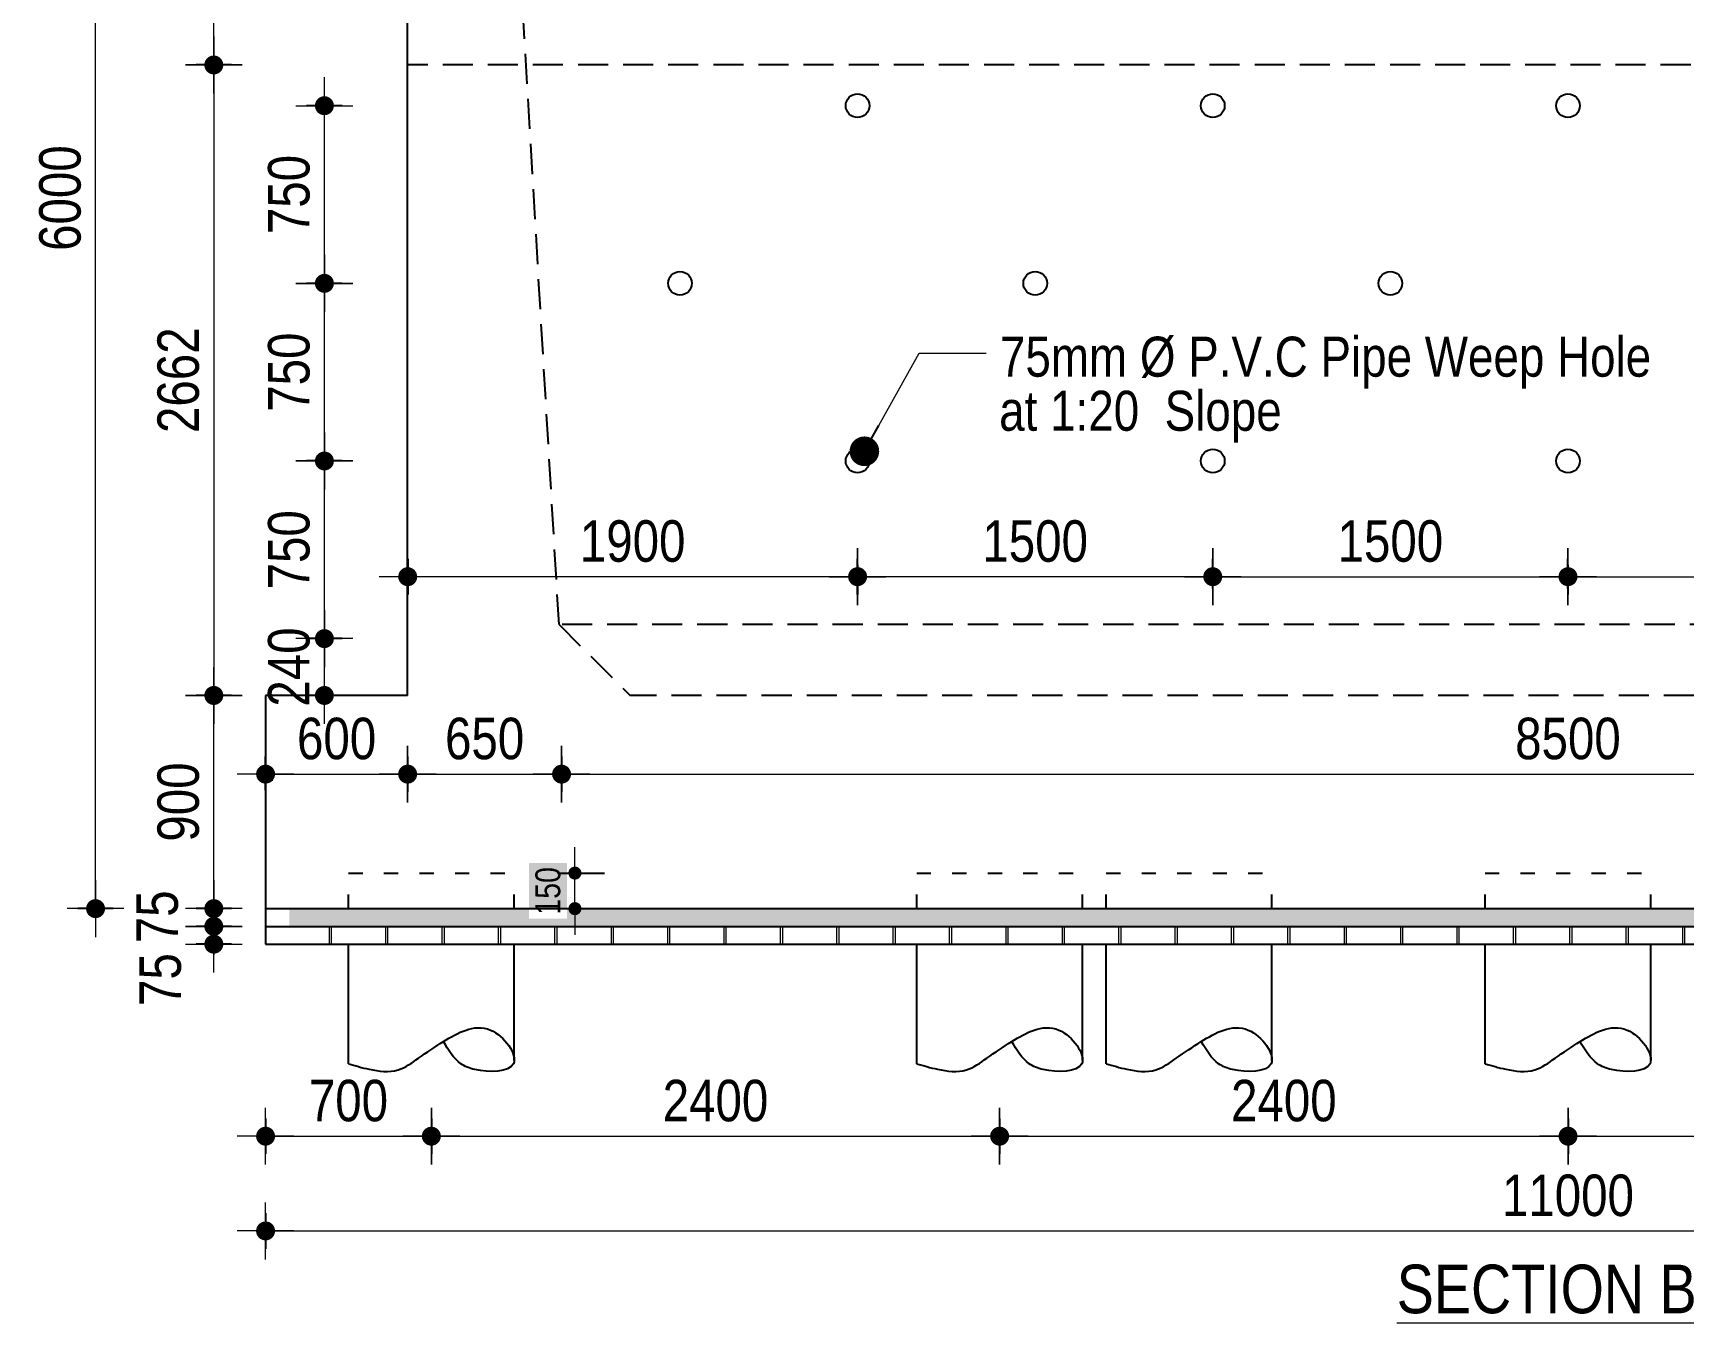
# Model space of a CAD drawing. Header units: millimetres. Extents: x -44822 to 222670, y -173707 to 25116.
# Drawn here: x -14110 to -7142, y -6919 to -1473 of the extents above; entities that cross this region are included whole.
import ezdxf

# ---------------------------------------------------------------- set-up
doc = ezdxf.new("R2010")
doc.units = ezdxf.units.MM
doc.header["$LTSCALE"] = 5
doc.header["$PDMODE"] = 2
doc.linetypes.add('ACAD_ISO03W100', pattern=[30, 12, -18])
doc.linetypes.add('DASHEDX2', pattern=[38.1, 25.4, -12.7])
for name, color, linetype in [('Abutment W Line', 200, 'Continuous'), ('Extra Line', 70, 'Continuous'), ('Pile', 11, 'Continuous')]:
    doc.layers.add(name, color=color, linetype=linetype)
for name, color, linetype, lineweight in [('Dimision', 4, 'Continuous', 13), ('hatch', 7, 'Continuous', 0), ('Text', 7, 'Continuous', 0)]:
    doc.layers.add(name, color=color, linetype=linetype, lineweight=lineweight)
doc.styles.get("Standard").update_dxf_attribs({"font": 'ARIALN.TTF'})
doc.dimstyles.new('ISO-125', dxfattribs={"dimtxt": 125, "dimasz": 1.2, "dimexe": 75, "dimexo": 75, "dimgap": 60, "dimtad": 1, "dimdec": 0, "dimtxsty": 'Standard', "dimblk": 'D_TIC', "dimcen": 52.5, "dimclrd": 256, "dimclre": 256, "dimclrt": 256, "dimadec": 0, "dimazin": 0, "dimtfac": 1, "dimtdec": 0, "dimtix": 1, "dimtmove": 0, "dimatfit": 3, "dimldrblk": 'DOT', "dimfxl": 75, "dimfxlon": 1, "dimlwd": -1, "dimarcsym": 0})
doc.dimstyles.new('ISO-25', dxfattribs={"dimtxt": 75, "dimasz": 45, "dimexe": 125, "dimexo": 75.625, "dimgap": 60, "dimtad": 1, "dimdec": 0, "dimtxsty": 'Standard', "dimblk": 'DOT', "dimcen": 52.5, "dimclrd": 256, "dimclre": 256, "dimclrt": 256, "dimadec": 0, "dimazin": 0, "dimtfac": 1, "dimtdec": 0, "dimtix": 1, "dimtmove": 0, "dimatfit": 3, "dimldrblk": 'DOT', "dimfxl": 1, "dimlwd": -1, "dimarcsym": 0})

# ---------------------------------------------------------------- blocks, each defined once
blk = doc.blocks.new('D_TIC')
at = {"layer": 'Dimision', "ltscale": 5}
for p, q in [((0, 60), (0, -60)), ((-60, 0), (60, 0))]:
    blk.add_line(p, q, dxfattribs=at)
at = {"layer": 'Dimision', "ltscale": 5, "const_width": 20}
blk.add_lwpolyline([(-10, 0, 1), (10, 0, 1)], format="xyb", close=True, dxfattribs=at)
blk = doc.blocks.new('*D83')
at = {"layer": 'Defpoints', "color": 0, "lineweight": 50, "ltscale": 5, "transparency": 16777216}
for p in [(-11878.1, -4372.9), (-3378.1, -4372.9), (-3378.1, -4601.7)]:
    blk.add_point(p, dxfattribs=at)
at = {"layer": 'Dimision', "lineweight": -2, "ltscale": 5, "transparency": 16777216}
for p, q in [((-11878.1, -4526.7), (-11878.1, -4676.7)), ((-3378.1, -4526.7), (-3378.1, -4676.7))]:
    blk.add_line(p, q, dxfattribs=at)
at = {"layer": 'Dimision', "ltscale": 5, "transparency": 16777216}
blk.add_line((-11876.1, -4601.7), (-3380.1, -4601.7), dxfattribs=at)
at = {"layer": 'Dimision', "ltscale": 5, "transparency": 16777216, "xscale": 2, "yscale": 2, "zscale": 2, "rotation": 180}
blk.add_blockref('D_TIC', (-11878.1, -4601.7), dxfattribs=at)
at = {"layer": 'Dimision', "ltscale": 5, "transparency": 16777216, "xscale": 2, "yscale": 2, "zscale": 2}
blk.add_blockref('D_TIC', (-3378.1, -4601.7), dxfattribs=at)
at = {"layer": 'Dimision', "ltscale": 5, "transparency": 16777216, "insert": (-7628.1, -4452.3), "char_height": 175, "attachment_point": 5}
blk.add_mtext('8500', dxfattribs=at)
blk = doc.blocks.new('_Dot')
at = {"color": 0, "linetype": 'ByBlock', "lineweight": -2}
blk.add_line((-0.5, 0), (-1, 0), dxfattribs=at)
at = {"color": 0, "linetype": 'ByBlock', "const_width": 0.5}
blk.add_lwpolyline([(-0.25, 0, 1), (0.25, 0, 1)], format="xyb", close=True, dxfattribs=at)
blk = doc.blocks.new('*D84')
at = {"layer": 'Defpoints', "color": 0, "lineweight": 50, "ltscale": 5, "transparency": 16777216}
for p in [(-12528.1, -4372.9), (-11878.1, -4372.9), (-11878.1, -4601.7)]:
    blk.add_point(p, dxfattribs=at)
at = {"layer": 'Dimision', "lineweight": -2, "ltscale": 5, "transparency": 16777216}
for p, q in [((-12528.1, -4526.7), (-12528.1, -4676.7)), ((-11878.1, -4526.7), (-11878.1, -4676.7))]:
    blk.add_line(p, q, dxfattribs=at)
at = {"layer": 'Dimision', "ltscale": 5, "transparency": 16777216}
blk.add_line((-12526.1, -4601.7), (-11880.1, -4601.7), dxfattribs=at)
at = {"layer": 'Dimision', "ltscale": 5, "transparency": 16777216, "xscale": 2, "yscale": 2, "zscale": 2, "rotation": 180}
blk.add_blockref('D_TIC', (-12528.1, -4601.7), dxfattribs=at)
at = {"layer": 'Dimision', "ltscale": 5, "transparency": 16777216, "xscale": 2, "yscale": 2, "zscale": 2}
blk.add_blockref('D_TIC', (-11878.1, -4601.7), dxfattribs=at)
at = {"layer": 'Dimision', "ltscale": 5, "transparency": 16777216, "insert": (-12203.1, -4452.3), "char_height": 175, "attachment_point": 5}
blk.add_mtext('650', dxfattribs=at)
blk = doc.blocks.new('*D104')
at = {"layer": 'Defpoints', "color": 0, "lineweight": 50, "ltscale": 5, "transparency": 16777216}
for p in [(-12528.1, -4347.9), (-12528.1, -4601.7), (-13128.1, -4744.5)]:
    blk.add_point(p, dxfattribs=at)
at = {"layer": 'Dimision', "lineweight": -2, "ltscale": 5, "transparency": 16777216}
for p, q in [((-13128.1, -4669.5), (-13128.1, -4526.7)), ((-12528.1, -4526.7), (-12528.1, -4676.7))]:
    blk.add_line(p, q, dxfattribs=at)
at = {"layer": 'Dimision', "ltscale": 5, "transparency": 16777216}
blk.add_line((-13126.1, -4601.7), (-12530.1, -4601.7), dxfattribs=at)
at = {"layer": 'Dimision', "ltscale": 5, "transparency": 16777216, "xscale": 2, "yscale": 2, "zscale": 2, "rotation": 180}
blk.add_blockref('D_TIC', (-13128.1, -4601.7), dxfattribs=at)
at = {"layer": 'Dimision', "ltscale": 5, "transparency": 16777216, "xscale": 2, "yscale": 2, "zscale": 2}
blk.add_blockref('D_TIC', (-12528.1, -4601.7), dxfattribs=at)
at = {"layer": 'Dimision', "ltscale": 5, "transparency": 16777216, "insert": (-12828.1, -4452.3), "char_height": 175, "attachment_point": 5}
blk.add_mtext('600', dxfattribs=at)
blk = doc.blocks.new('*D105')
at = {"layer": 'Defpoints', "color": 0, "lineweight": 50, "ltscale": 5, "transparency": 16777216}
for p in [(-13346.7, -4269.5), (-13256.1, -4269.5), (-13163.4, -5169.5)]:
    blk.add_point(p, dxfattribs=at)
at = {"layer": 'Dimision', "lineweight": -2, "ltscale": 5, "transparency": 16777216}
for p, q in [((-13331.1, -4269.5), (-13421.7, -4269.5)), ((-13271.7, -5169.5), (-13421.7, -5169.5))]:
    blk.add_line(p, q, dxfattribs=at)
at = {"layer": 'Dimision', "ltscale": 5, "transparency": 16777216}
blk.add_line((-13346.7, -5167.5), (-13346.7, -4271.5), dxfattribs=at)
at = {"layer": 'Dimision', "ltscale": 5, "transparency": 16777216, "xscale": 2, "yscale": 2, "zscale": 2}
for p, rotation in [((-13346.7, -4269.5), 90), ((-13346.7, -5169.5), 270)]:
    blk.add_blockref('D_TIC', p, dxfattribs=dict(at, rotation=rotation))
at = {"layer": 'Dimision', "ltscale": 5, "transparency": 16777216, "insert": (-13496.1, -4719.5), "char_height": 175, "attachment_point": 5, "rotation": 90}
blk.add_mtext('900', dxfattribs=at)
blk = doc.blocks.new('*D85')
at = {"layer": 'Defpoints', "color": 0, "lineweight": 50, "ltscale": 5, "transparency": 16777216}
for p in [(-13128.1, -6365.6), (-2128.1, -6375.3), (-2128.1, -6530.3)]:
    blk.add_point(p, dxfattribs=at)
at = {"layer": 'Dimision', "lineweight": -2, "ltscale": 5, "transparency": 16777216}
for p, q in [((-13128.1, -6455.3), (-13128.1, -6605.3)), ((-2128.1, -6455.3), (-2128.1, -6605.3))]:
    blk.add_line(p, q, dxfattribs=at)
at = {"layer": 'Dimision', "ltscale": 5, "transparency": 16777216}
blk.add_line((-13126.1, -6530.3), (-2130.1, -6530.3), dxfattribs=at)
at = {"layer": 'Dimision', "ltscale": 5, "transparency": 16777216, "xscale": 2, "yscale": 2, "zscale": 2, "rotation": 180}
blk.add_blockref('D_TIC', (-13128.1, -6530.3), dxfattribs=at)
at = {"layer": 'Dimision', "ltscale": 5, "transparency": 16777216, "xscale": 2, "yscale": 2, "zscale": 2}
blk.add_blockref('D_TIC', (-2128.1, -6530.3), dxfattribs=at)
at = {"layer": 'Dimision', "ltscale": 5, "transparency": 16777216, "insert": (-7628.1, -6381), "char_height": 175, "attachment_point": 5}
blk.add_mtext('11000', dxfattribs=at)
blk = doc.blocks.new('*D86')
at = {"layer": 'Defpoints', "color": 0, "lineweight": 50, "ltscale": 5, "transparency": 16777216}
for p in [(-13274.4, -5169.5), (-13346.7, -5244.5), (-13274.4, -5244.5)]:
    blk.add_point(p, dxfattribs=at)
at = {"layer": 'Dimision', "lineweight": -2, "ltscale": 5, "transparency": 16777216}
for p, q in [((-13346.7, -5169.5), (-13421.7, -5169.5)), ((-13346.7, -5244.5), (-13421.7, -5244.5))]:
    blk.add_line(p, q, dxfattribs=at)
at = {"layer": 'Dimision', "ltscale": 5, "transparency": 16777216}
for p, q in [((-13346.7, -5167.5), (-13346.7, -5165.5)), ((-13346.7, -5169.5), (-13346.7, -5244.5)), ((-13346.7, -5246.5), (-13346.7, -5248.5))]:
    blk.add_line(p, q, dxfattribs=at)
at = {"layer": 'Dimision', "ltscale": 5, "transparency": 16777216, "xscale": 2, "yscale": 2, "zscale": 2}
for p, rotation in [((-13346.7, -5169.5), 270), ((-13346.7, -5244.5), 90)]:
    blk.add_blockref('D_TIC', p, dxfattribs=dict(at, rotation=rotation))
at = {"layer": 'Dimision', "ltscale": 5, "transparency": 16777216, "insert": (-13584.8, -5204.1), "char_height": 175, "attachment_point": 5, "rotation": 90}
blk.add_mtext('75', dxfattribs=at)
blk = doc.blocks.new('*D87')
at = {"layer": 'Defpoints', "color": 0, "lineweight": 50, "ltscale": 5, "transparency": 16777216}
for p in [(-13164.9, -5244.5), (-13346.7, -5319.5), (-13160.8, -5319.5)]:
    blk.add_point(p, dxfattribs=at)
at = {"layer": 'Dimision', "lineweight": -2, "ltscale": 5, "transparency": 16777216}
for p, q in [((-13271.7, -5244.5), (-13421.7, -5244.5)), ((-13271.7, -5319.5), (-13421.7, -5319.5))]:
    blk.add_line(p, q, dxfattribs=at)
at = {"layer": 'Dimision', "ltscale": 5, "transparency": 16777216}
for p, q in [((-13346.7, -5242.5), (-13346.7, -5240.5)), ((-13346.7, -5244.5), (-13346.7, -5319.5)), ((-13346.7, -5321.5), (-13346.7, -5323.5))]:
    blk.add_line(p, q, dxfattribs=at)
at = {"layer": 'Dimision', "ltscale": 5, "transparency": 16777216, "xscale": 2, "yscale": 2, "zscale": 2}
for p, rotation in [((-13346.7, -5244.5), 270), ((-13346.7, -5319.5), 90)]:
    blk.add_blockref('D_TIC', p, dxfattribs=dict(at, rotation=rotation))
at = {"layer": 'Dimision', "ltscale": 5, "transparency": 16777216, "insert": (-13571.9, -5468.9), "char_height": 175, "attachment_point": 5, "rotation": 90}
blk.add_mtext('75', dxfattribs=at)
blk = doc.blocks.new('*D88')
at = {"layer": 'Defpoints', "color": 0, "lineweight": 50, "transparency": 16777216}
for p in [(-11970.4, -5019.5), (-11821.8, -5019.5), (-12095.4, -5169.5)]:
    blk.add_point(p, dxfattribs=at)
at = {"layer": 'Dimision', "transparency": 16777216}
for p, q in [((-11821.8, -4964.5), (-11821.8, -4909.5)), ((-11821.8, -5169.5), (-11821.8, -5019.5)), ((-11821.8, -5224.5), (-11821.8, -5279.5))]:
    blk.add_line(p, q, dxfattribs=at)
at = {"layer": 'Dimision', "lineweight": -2, "transparency": 16777216}
for p, q in [((-11894.8, -5019.5), (-11696.8, -5019.5)), ((-12019.8, -5169.5), (-11696.8, -5169.5))]:
    blk.add_line(p, q, dxfattribs=at)
at = {"layer": 'Dimision', "transparency": 16777216, "xscale": 55, "yscale": 55, "zscale": 55}
for p, rotation in [((-11821.8, -5019.5), 270), ((-11821.8, -5169.5), 90)]:
    blk.add_blockref('_Dot', p, dxfattribs=dict(at, rotation=rotation))
at = {"layer": 'Dimision', "transparency": 16777216, "insert": (-11935.4, -5094.5), "char_height": 105, "attachment_point": 5, "rotation": 90}
blk.add_mtext('150', dxfattribs=at)
blk = doc.blocks.new('*D89')
at = {"layer": 'Defpoints', "color": 0, "lineweight": 50, "ltscale": 5, "transparency": 16777216}
for p in [(-7628, -3643), (-7628, -3768), (-9128, -3893)]:
    blk.add_point(p, dxfattribs=at)
at = {"layer": 'Dimision', "lineweight": -2, "ltscale": 5, "transparency": 16777216}
for p, q in [((-9128, -3818), (-9128, -3693)), ((-7628, -3718), (-7628, -3843))]:
    blk.add_line(p, q, dxfattribs=at)
at = {"layer": 'Dimision', "ltscale": 5, "transparency": 16777216}
blk.add_line((-9126, -3768), (-7630, -3768), dxfattribs=at)
at = {"layer": 'Dimision', "ltscale": 5, "transparency": 16777216, "xscale": 2, "yscale": 2, "zscale": 2, "rotation": 180}
blk.add_blockref('D_TIC', (-9128, -3768), dxfattribs=at)
at = {"layer": 'Dimision', "ltscale": 5, "transparency": 16777216, "xscale": 2, "yscale": 2, "zscale": 2}
blk.add_blockref('D_TIC', (-7628, -3768), dxfattribs=at)
at = {"layer": 'Dimision', "ltscale": 5, "transparency": 16777216, "insert": (-8378, -3618.6), "char_height": 175, "attachment_point": 5}
blk.add_mtext('1500', dxfattribs=at)
blk = doc.blocks.new('*D90')
at = {"layer": 'Defpoints', "color": 0, "lineweight": 50, "ltscale": 5, "transparency": 16777216}
for p in [(-6128, -3643), (-6128, -3768), (-7628, -3893)]:
    blk.add_point(p, dxfattribs=at)
at = {"layer": 'Dimision', "lineweight": -2, "ltscale": 5, "transparency": 16777216}
for p, q in [((-7628, -3818), (-7628, -3693)), ((-6128, -3718), (-6128, -3843))]:
    blk.add_line(p, q, dxfattribs=at)
at = {"layer": 'Dimision', "ltscale": 5, "transparency": 16777216}
blk.add_line((-7626, -3768), (-6130, -3768), dxfattribs=at)
at = {"layer": 'Dimision', "ltscale": 5, "transparency": 16777216, "xscale": 2, "yscale": 2, "zscale": 2, "rotation": 180}
blk.add_blockref('D_TIC', (-7628, -3768), dxfattribs=at)
at = {"layer": 'Dimision', "ltscale": 5, "transparency": 16777216, "xscale": 2, "yscale": 2, "zscale": 2}
blk.add_blockref('D_TIC', (-6128, -3768), dxfattribs=at)
at = {"layer": 'Dimision', "ltscale": 5, "transparency": 16777216, "insert": (-6878, -3618.6), "char_height": 175, "attachment_point": 5}
blk.add_mtext('1500', dxfattribs=at)
blk = doc.blocks.new('*D106')
at = {"layer": 'Defpoints', "color": 0, "lineweight": 50, "ltscale": 5, "transparency": 16777216}
for p in [(-12879.7, -3279.5), (-12649.3, -3279.5), (-12751.1, -4029.5)]:
    blk.add_point(p, dxfattribs=at)
at = {"layer": 'Dimision', "lineweight": -2, "ltscale": 5, "transparency": 16777216}
for p, q in [((-12804.7, -3279.5), (-12954.7, -3279.5)), ((-12826.1, -4029.5), (-12954.7, -4029.5))]:
    blk.add_line(p, q, dxfattribs=at)
at = {"layer": 'Dimision', "ltscale": 5, "transparency": 16777216}
blk.add_line((-12879.7, -4027.5), (-12879.7, -3281.5), dxfattribs=at)
at = {"layer": 'Dimision', "ltscale": 5, "transparency": 16777216, "xscale": 2, "yscale": 2, "zscale": 2}
for p, rotation in [((-12879.7, -3279.5), 90), ((-12879.7, -4029.5), 270)]:
    blk.add_blockref('D_TIC', p, dxfattribs=dict(at, rotation=rotation))
at = {"layer": 'Dimision', "ltscale": 5, "transparency": 16777216, "insert": (-13029, -3654.5), "char_height": 175, "attachment_point": 5, "rotation": 90}
blk.add_mtext('750', dxfattribs=at)
blk = doc.blocks.new('*D92')
at = {"layer": 'Defpoints', "color": 0, "lineweight": 50, "ltscale": 5, "transparency": 16777216}
for p in [(-13346.7, -857.5), (-13158.1, -857.5), (-13158.1, -1607.5)]:
    blk.add_point(p, dxfattribs=at)
at = {"layer": 'Dimision', "lineweight": -2, "ltscale": 5, "transparency": 16777216}
for p, q in [((-13271.7, -857.5), (-13421.7, -857.5)), ((-13271.7, -1607.5), (-13421.7, -1607.5))]:
    blk.add_line(p, q, dxfattribs=at)
at = {"layer": 'Dimision', "ltscale": 5, "transparency": 16777216}
blk.add_line((-13346.7, -1605.5), (-13346.7, -859.5), dxfattribs=at)
at = {"layer": 'Dimision', "ltscale": 5, "transparency": 16777216, "xscale": 2, "yscale": 2, "zscale": 2}
for p, rotation in [((-13346.7, -857.5), 90), ((-13346.7, -1607.5), 270)]:
    blk.add_blockref('D_TIC', p, dxfattribs=dict(at, rotation=rotation))
at = {"layer": 'Dimision', "ltscale": 5, "transparency": 16777216, "insert": (-13496.1, -1232.5), "char_height": 175, "attachment_point": 5, "rotation": 90}
blk.add_mtext('750', dxfattribs=at)
blk = doc.blocks.new('*D98')
at = {"layer": 'Defpoints', "color": 0, "lineweight": 50, "ltscale": 5, "transparency": 16777216}
for p in [(-13156.7, -1607.5), (-13346.7, -4269.5), (-13160.4, -4269.5)]:
    blk.add_point(p, dxfattribs=at)
at = {"layer": 'Dimision', "lineweight": -2, "ltscale": 5, "transparency": 16777216}
for p, q in [((-13271.7, -1607.5), (-13421.7, -1607.5)), ((-13271.7, -4269.5), (-13421.7, -4269.5))]:
    blk.add_line(p, q, dxfattribs=at)
at = {"layer": 'Dimision', "ltscale": 5, "transparency": 16777216}
blk.add_line((-13346.7, -1609.5), (-13346.7, -4267.5), dxfattribs=at)
at = {"layer": 'Dimision', "ltscale": 5, "transparency": 16777216, "xscale": 2, "yscale": 2, "zscale": 2}
for p, rotation in [((-13346.7, -1607.5), 90), ((-13346.7, -4269.5), 270)]:
    blk.add_blockref('D_TIC', p, dxfattribs=dict(at, rotation=rotation))
at = {"layer": 'Dimision', "ltscale": 5, "transparency": 16777216, "insert": (-13496.1, -2938.5), "char_height": 175, "attachment_point": 5, "rotation": 90}
blk.add_mtext('2662', dxfattribs=at)
blk = doc.blocks.new('*D117')
at = {"layer": 'Defpoints', "color": 0, "lineweight": 50, "ltscale": 5, "transparency": 16777216}
for p in [(-13128.1, -5835.8), (-12428.1, -5835.8), (-12428.1, -6130.3)]:
    blk.add_point(p, dxfattribs=at)
at = {"layer": 'Dimision', "lineweight": -2, "ltscale": 5, "transparency": 16777216}
for p, q in [((-13128.1, -6055.3), (-13128.1, -6205.3)), ((-12428.1, -6055.3), (-12428.1, -6205.3))]:
    blk.add_line(p, q, dxfattribs=at)
at = {"layer": 'Dimision', "ltscale": 5, "transparency": 16777216}
blk.add_line((-13126.1, -6130.3), (-12430.1, -6130.3), dxfattribs=at)
at = {"layer": 'Dimision', "ltscale": 5, "transparency": 16777216, "xscale": 2, "yscale": 2, "zscale": 2, "rotation": 180}
blk.add_blockref('D_TIC', (-13128.1, -6130.3), dxfattribs=at)
at = {"layer": 'Dimision', "ltscale": 5, "transparency": 16777216, "xscale": 2, "yscale": 2, "zscale": 2}
blk.add_blockref('D_TIC', (-12428.1, -6130.3), dxfattribs=at)
at = {"layer": 'Dimision', "ltscale": 5, "transparency": 16777216, "insert": (-12778.1, -5981), "char_height": 175, "attachment_point": 5}
blk.add_mtext('700', dxfattribs=at)
blk = doc.blocks.new('*D118')
at = {"layer": 'Defpoints', "color": 0, "lineweight": 50, "ltscale": 5, "transparency": 16777216}
for p in [(-10028.1, -5835.8), (-12428.1, -6010.3), (-10028.1, -6130.3)]:
    blk.add_point(p, dxfattribs=at)
at = {"layer": 'Dimision', "lineweight": -2, "ltscale": 5, "transparency": 16777216}
for p, q in [((-10028.1, -6055.3), (-10028.1, -6205.3)), ((-12428.1, -6085.3), (-12428.1, -6205.3))]:
    blk.add_line(p, q, dxfattribs=at)
at = {"layer": 'Dimision', "ltscale": 5, "transparency": 16777216}
blk.add_line((-12426.1, -6130.3), (-10030.1, -6130.3), dxfattribs=at)
at = {"layer": 'Dimision', "ltscale": 5, "transparency": 16777216, "xscale": 2, "yscale": 2, "zscale": 2, "rotation": 180}
blk.add_blockref('D_TIC', (-12428.1, -6130.3), dxfattribs=at)
at = {"layer": 'Dimision', "ltscale": 5, "transparency": 16777216, "xscale": 2, "yscale": 2, "zscale": 2}
blk.add_blockref('D_TIC', (-10028.1, -6130.3), dxfattribs=at)
at = {"layer": 'Dimision', "ltscale": 5, "transparency": 16777216, "insert": (-11228.1, -5981), "char_height": 175, "attachment_point": 5}
blk.add_mtext('2400', dxfattribs=at)
blk = doc.blocks.new('*D119')
at = {"layer": 'Defpoints', "color": 0, "lineweight": 50, "ltscale": 5, "transparency": 16777216}
for p in [(-7627.7, -5789.2), (-10028.1, -6010.3), (-7627.7, -6130.3)]:
    blk.add_point(p, dxfattribs=at)
at = {"layer": 'Dimision', "lineweight": -2, "ltscale": 5, "transparency": 16777216}
for p, q in [((-7627.7, -6055.3), (-7627.7, -6205.3)), ((-10028.1, -6085.3), (-10028.1, -6205.3))]:
    blk.add_line(p, q, dxfattribs=at)
at = {"layer": 'Dimision', "ltscale": 5, "transparency": 16777216}
blk.add_line((-10026.1, -6130.3), (-7629.7, -6130.3), dxfattribs=at)
at = {"layer": 'Dimision', "ltscale": 5, "transparency": 16777216, "xscale": 2, "yscale": 2, "zscale": 2, "rotation": 180}
blk.add_blockref('D_TIC', (-10028.1, -6130.3), dxfattribs=at)
at = {"layer": 'Dimision', "ltscale": 5, "transparency": 16777216, "xscale": 2, "yscale": 2, "zscale": 2}
blk.add_blockref('D_TIC', (-7627.7, -6130.3), dxfattribs=at)
at = {"layer": 'Dimision', "ltscale": 5, "transparency": 16777216, "insert": (-8827.9, -5981), "char_height": 175, "attachment_point": 5}
blk.add_mtext('2400', dxfattribs=at)
blk = doc.blocks.new('*D170')
at = {"layer": 'Defpoints', "color": 0, "lineweight": 50, "ltscale": 5, "transparency": 16777216}
for p in [(-10628, -3643), (-10628, -3768), (-9128, -3893)]:
    blk.add_point(p, dxfattribs=at)
at = {"layer": 'Dimision', "lineweight": -2, "ltscale": 5, "transparency": 16777216}
for p, q in [((-9128, -3818), (-9128, -3693)), ((-10628, -3718), (-10628, -3843))]:
    blk.add_line(p, q, dxfattribs=at)
at = {"layer": 'Dimision', "ltscale": 5, "transparency": 16777216}
blk.add_line((-9130, -3768), (-10626, -3768), dxfattribs=at)
at = {"layer": 'Dimision', "ltscale": 5, "transparency": 16777216, "xscale": 2, "yscale": 2, "zscale": 2, "rotation": 180}
blk.add_blockref('D_TIC', (-10628, -3768), dxfattribs=at)
at = {"layer": 'Dimision', "ltscale": 5, "transparency": 16777216, "xscale": 2, "yscale": 2, "zscale": 2}
blk.add_blockref('D_TIC', (-9128, -3768), dxfattribs=at)
at = {"layer": 'Dimision', "ltscale": 5, "transparency": 16777216, "insert": (-9878, -3618.6), "char_height": 175, "attachment_point": 5}
blk.add_mtext('1500', dxfattribs=at)
blk = doc.blocks.new('*D171')
at = {"layer": 'Defpoints', "color": 0, "lineweight": 50, "ltscale": 5, "transparency": 16777216}
for p in [(-12527.9, -3606.1), (-12527.9, -3768), (-10628.1, -5019.5)]:
    blk.add_point(p, dxfattribs=at)
at = {"layer": 'Dimision', "lineweight": -2, "ltscale": 5, "transparency": 16777216}
for p, q in [((-12527.9, -3693), (-12527.9, -3843)), ((-10628.1, -3843), (-10628.1, -3693))]:
    blk.add_line(p, q, dxfattribs=at)
at = {"layer": 'Dimision', "ltscale": 5, "transparency": 16777216}
blk.add_line((-10630.1, -3768), (-12525.9, -3768), dxfattribs=at)
at = {"layer": 'Dimision', "ltscale": 5, "transparency": 16777216, "xscale": 2, "yscale": 2, "zscale": 2, "rotation": 180}
blk.add_blockref('D_TIC', (-12527.9, -3768), dxfattribs=at)
at = {"layer": 'Dimision', "ltscale": 5, "transparency": 16777216, "xscale": 2, "yscale": 2, "zscale": 2}
blk.add_blockref('D_TIC', (-10628.1, -3768), dxfattribs=at)
at = {"layer": 'Dimision', "ltscale": 5, "transparency": 16777216, "insert": (-11577.9, -3618.6), "char_height": 175, "attachment_point": 5}
blk.add_mtext('1900', dxfattribs=at)
blk = doc.blocks.new('*D187')
at = {"layer": 'Defpoints', "color": 0, "lineweight": 50, "ltscale": 5, "transparency": 16777216}
for p in [(-12879.7, -2529.5), (-12649.3, -2529.5), (-12751.1, -3279.5)]:
    blk.add_point(p, dxfattribs=at)
at = {"layer": 'Dimision', "lineweight": -2, "ltscale": 5, "transparency": 16777216}
for p, q in [((-12804.7, -2529.5), (-12954.7, -2529.5)), ((-12826.1, -3279.5), (-12954.7, -3279.5))]:
    blk.add_line(p, q, dxfattribs=at)
at = {"layer": 'Dimision', "ltscale": 5, "transparency": 16777216}
blk.add_line((-12879.7, -3277.5), (-12879.7, -2531.5), dxfattribs=at)
at = {"layer": 'Dimision', "ltscale": 5, "transparency": 16777216, "xscale": 2, "yscale": 2, "zscale": 2}
for p, rotation in [((-12879.7, -2529.5), 90), ((-12879.7, -3279.5), 270)]:
    blk.add_blockref('D_TIC', p, dxfattribs=dict(at, rotation=rotation))
at = {"layer": 'Dimision', "ltscale": 5, "transparency": 16777216, "insert": (-13029, -2904.5), "char_height": 175, "attachment_point": 5, "rotation": 90}
blk.add_mtext('750', dxfattribs=at)
blk = doc.blocks.new('*D188')
at = {"layer": 'Defpoints', "color": 0, "lineweight": 50, "ltscale": 5, "transparency": 16777216}
for p in [(-12879.7, -4029.5), (-12649.3, -4029.5), (-12751.1, -4269.5)]:
    blk.add_point(p, dxfattribs=at)
at = {"layer": 'Dimision', "lineweight": -2, "ltscale": 5, "transparency": 16777216}
for p, q in [((-12804.7, -4029.5), (-12954.7, -4029.5)), ((-12826.1, -4269.5), (-12954.7, -4269.5))]:
    blk.add_line(p, q, dxfattribs=at)
at = {"layer": 'Dimision', "ltscale": 5, "transparency": 16777216}
for p, q in [((-12879.7, -4027.5), (-12879.7, -4025.5)), ((-12879.7, -4269.5), (-12879.7, -4029.5)), ((-12879.7, -4271.5), (-12879.7, -4273.5))]:
    blk.add_line(p, q, dxfattribs=at)
at = {"layer": 'Dimision', "ltscale": 5, "transparency": 16777216, "xscale": 2, "yscale": 2, "zscale": 2}
for p, rotation in [((-12879.7, -4029.5), 270), ((-12879.7, -4269.5), 90)]:
    blk.add_blockref('D_TIC', p, dxfattribs=dict(at, rotation=rotation))
at = {"layer": 'Dimision', "ltscale": 5, "transparency": 16777216, "insert": (-13029, -4149.5), "char_height": 175, "attachment_point": 5, "rotation": 90}
blk.add_mtext('240', dxfattribs=at)
blk = doc.blocks.new('*D189')
at = {"layer": 'Defpoints', "color": 0, "lineweight": 50, "ltscale": 5, "transparency": 16777216}
for p in [(-13846.1, 830.5), (-13172.4, 830.5), (-12809.3, -5169.5)]:
    blk.add_point(p, dxfattribs=at)
at = {"layer": 'Dimision', "lineweight": -2, "ltscale": 5, "transparency": 16777216}
for p, q in [((-13771.1, 830.5), (-13921.1, 830.5)), ((-13771.1, -5169.5), (-13921.1, -5169.5))]:
    blk.add_line(p, q, dxfattribs=at)
at = {"layer": 'Dimision', "ltscale": 5, "transparency": 16777216}
blk.add_line((-13846.1, -5167.5), (-13846.1, 828.5), dxfattribs=at)
at = {"layer": 'Dimision', "ltscale": 5, "transparency": 16777216, "xscale": 2, "yscale": 2, "zscale": 2}
for p, rotation in [((-13846.1, 830.5), 90), ((-13846.1, -5169.5), 270)]:
    blk.add_blockref('D_TIC', p, dxfattribs=dict(at, rotation=rotation))
at = {"layer": 'Dimision', "ltscale": 5, "transparency": 16777216, "insert": (-13995.5, -2169.5), "char_height": 175, "attachment_point": 5, "rotation": 90}
blk.add_mtext('6000', dxfattribs=at)
blk = doc.blocks.new('*D287')
at = {"layer": 'Defpoints', "color": 0, "lineweight": 50, "ltscale": 5, "transparency": 16777216}
for p in [(-7627.7, -5789.2), (-10028.1, -6010.3), (-7627.7, -6130.3)]:
    blk.add_point(p, dxfattribs=at)
at = {"layer": 'Dimision', "lineweight": -2, "ltscale": 5, "transparency": 16777216}
for p, q in [((-7627.7, -6055.3), (-7627.7, -6205.3)), ((-10028.1, -6085.3), (-10028.1, -6205.3))]:
    blk.add_line(p, q, dxfattribs=at)
at = {"layer": 'Dimision', "ltscale": 5, "transparency": 16777216}
blk.add_line((-10026.1, -6130.3), (-7629.7, -6130.3), dxfattribs=at)
at = {"layer": 'Dimision', "ltscale": 5, "transparency": 16777216, "xscale": 2, "yscale": 2, "zscale": 2, "rotation": 180}
blk.add_blockref('D_TIC', (-10028.1, -6130.3), dxfattribs=at)
at = {"layer": 'Dimision', "ltscale": 5, "transparency": 16777216, "xscale": 2, "yscale": 2, "zscale": 2}
blk.add_blockref('D_TIC', (-7627.7, -6130.3), dxfattribs=at)
at = {"layer": 'Dimision', "ltscale": 5, "transparency": 16777216, "insert": (-8827.9, -5981), "char_height": 175, "attachment_point": 5}
blk.add_mtext('2400', dxfattribs=at)
blk = doc.blocks.new('*D288')
at = {"layer": 'Defpoints', "color": 0, "lineweight": 50, "ltscale": 5, "transparency": 16777216}
for p in [(-5227.3, -5789.2), (-7627.7, -6010.3), (-5227.3, -6130.3)]:
    blk.add_point(p, dxfattribs=at)
at = {"layer": 'Dimision', "lineweight": -2, "ltscale": 5, "transparency": 16777216}
for p, q in [((-5227.3, -6055.3), (-5227.3, -6205.3)), ((-7627.7, -6085.3), (-7627.7, -6205.3))]:
    blk.add_line(p, q, dxfattribs=at)
at = {"layer": 'Dimision', "ltscale": 5, "transparency": 16777216}
blk.add_line((-7625.7, -6130.3), (-5229.3, -6130.3), dxfattribs=at)
at = {"layer": 'Dimision', "ltscale": 5, "transparency": 16777216, "xscale": 2, "yscale": 2, "zscale": 2, "rotation": 180}
blk.add_blockref('D_TIC', (-7627.7, -6130.3), dxfattribs=at)
at = {"layer": 'Dimision', "ltscale": 5, "transparency": 16777216, "xscale": 2, "yscale": 2, "zscale": 2}
blk.add_blockref('D_TIC', (-5227.3, -6130.3), dxfattribs=at)
at = {"layer": 'Dimision', "ltscale": 5, "transparency": 16777216, "insert": (-6427.5, -5981), "char_height": 175, "attachment_point": 5}
blk.add_mtext('2400', dxfattribs=at)
blk = doc.blocks.new('*D301')
at = {"layer": 'Defpoints', "color": 0, "lineweight": 50, "ltscale": 5, "transparency": 16777216}
for p in [(-12879.7, -1779.5), (-12649.3, -1779.5), (-12751.1, -2529.5)]:
    blk.add_point(p, dxfattribs=at)
at = {"layer": 'Dimision', "lineweight": -2, "ltscale": 5, "transparency": 16777216}
for p, q in [((-12804.7, -1779.5), (-12954.7, -1779.5)), ((-12826.1, -2529.5), (-12954.7, -2529.5))]:
    blk.add_line(p, q, dxfattribs=at)
at = {"layer": 'Dimision', "ltscale": 5, "transparency": 16777216}
blk.add_line((-12879.7, -2527.5), (-12879.7, -1781.5), dxfattribs=at)
at = {"layer": 'Dimision', "ltscale": 5, "transparency": 16777216, "xscale": 2, "yscale": 2, "zscale": 2}
for p, rotation in [((-12879.7, -1779.5), 90), ((-12879.7, -2529.5), 270)]:
    blk.add_blockref('D_TIC', p, dxfattribs=dict(at, rotation=rotation))
at = {"layer": 'Dimision', "ltscale": 5, "transparency": 16777216, "insert": (-13029, -2154.5), "char_height": 175, "attachment_point": 5, "rotation": 90}
blk.add_mtext('750', dxfattribs=at)

msp = doc.modelspace()

# ---------------------------------------------------------------- hatches: boundary and pattern name
at = {"layer": 'hatch', "lineweight": 15}
h = msp.add_hatch(dxfattribs=at)
h.set_pattern_fill('AR-CONC', color=256, style=0)
h.set_pattern_definition([(50, (0, 320.69), (182.1847, -15.9391), [19.05, -209.55]), (355, (0, 320.69), (-35.2428, 191.0566), [15.24, -167.64]), (100.451, (15.18, 319.36), (146.9425, 175.1167), [16.19, -178.09]), (46.1842, (0, 371.49), (271.079, -42.0423), [28.575, -314.325]), (96.6356, (22.6, 367.98), (237.404, 247.4256), [24.285, -267.135]), (351.184, (0, 371.5), (237.4046, 247.425), [22.86, -251.46]), (21, (25.4, 358.79), (151.6149, -102.2655), [19.05, -209.55]), (326, (25.4, 358.79), (61.802, 184.188), [15.24, -167.64]), (71.4514, (38.03, 350.27), (213.4165, 81.9229), [16.19, -178.09]), (37.5, (0, 320.69), (3.0886, 84.55504), [0, -165.608, 0, -170.18, 0, -168.275]), (7.5, (0, 320.69), (66.81966, 100.1806), [0, -97.028, 0, -161.798, 0, -64.135]), (327.5, (-56.64, 320.69), (135.5906, -5.72874), [0, -63.5, 0, -198.12, 0, -262.89]), (317.5, (-82.04, 320.69), (148.1292, 25.4265), [0, -82.55, 0, -131.572, 0, -186.69])])
h.paths.add_polyline_path([(-13028.1, -5169.5), (-13028.1, -5244.5), (-2228.1, -5244.5), (-2228.1, -5169.5)])
h.paths.add_polyline_path([(-12015.3, -5211.7), (-12015.3, -4977.3), (-11855.6, -4977.3), (-11855.6, -5211.7)])
h = msp.add_hatch(dxfattribs=at)
h.set_pattern_fill('LINE', color=256, scale=75, angle=90, style=0)
h.set_pattern_definition([(90, (0, 320.7), (-238.125, 1e-14), [])])
h.paths.add_polyline_path([(-2228.1, -5319.5), (-2228.1, -5244.5), (-13028.1, -5244.5), (-13028.1, -5319.5)])
h = msp.add_hatch(dxfattribs=at)
h.set_pattern_fill('LINE', color=256, scale=75, angle=90, style=0)
h.set_pattern_definition([(90, (9.27, 320.7), (-238.125, 1e-14), [])])
h.paths.add_polyline_path([(-2228.1, -5319.5), (-2228.1, -5244.5), (-13028.1, -5244.5), (-13028.1, -5319.5)])

# ---------------------------------------------------------------- linework, layer by layer
at = {"layer": 'Abutment W Line'}
for p, q in [((-12528.1, -4269.5), (-12528.1, 899.5)), ((-12528.1, -4269.5), (-13128.1, -4269.5)), ((-13128.1, -4269.5), (-13128.1, -5319.5)), ((-13128.1, -5169.5), (-2128.1, -5169.5)), ((-13128.1, -5244.5), (-2128.1, -5244.5)), ((-13128.1, -5319.5), (-2128.1, -5319.5))]:
    msp.add_line(p, q, dxfattribs=at)
at = {"layer": 'Abutment W Line', "linetype": 'DASHEDX2'}
for p, q in [((-11888.9, -3969.5), (-12171.9, 830.5)), ((-2728.1, -1607.5), (-12528.1, -1607.5)), ((-11888.9, -3969.5), (-11588.9, -4269.5)), ((-3367.3, -3969.5), (-11888.9, -3969.5)), ((-3667.3, -4269.5), (-11588.9, -4269.5))]:
    msp.add_line(p, q, dxfattribs=at)
at = {"layer": 'Dimision', "ltscale": 5}
for p, q in [((-13128.1, -4626.7), (-13098.1, -4626.7)), ((-13346.7, -5169.5), (-13346.7, -5229.5)), ((-13128.1, -6096.3), (-13133.1, -6096.3))]:
    msp.add_line(p, q, dxfattribs=at)
at = {"layer": 'Dimision'}
msp.add_lwpolyline([(-10367.8, -2824.8), (-10085.7, -2824.8)], dxfattribs=at)
at = {"layer": 'Extra Line'}
for centre in [(-10628, -1779.4), (-9128, -1779.4), (-7628, -1779.5), (-11378, -2529.4), (-9878, -2529.4), (-8378, -2529.4), (-10628, -3279.5), (-9128, -3279.5), (-7628, -3279.4)]:
    msp.add_circle(centre, 50, dxfattribs=at)
at = {"layer": 'Pile', "linetype": 'ACAD_ISO03W100'}
for p, q in [((-12778.1, -5019.5), (-12078, -5019.5)), ((-12778.1, -5169.5), (-12778.1, -5019.5)), ((-12078, -5169.5), (-12078, -5019.5)), ((-10378.1, -5019.5), (-9678, -5019.5)), ((-10378.1, -5169.5), (-10378.1, -5019.5)), ((-9678, -5169.5), (-9678, -5019.5)), ((-9578.1, -5019.5), (-8878, -5019.5)), ((-9578.1, -5169.5), (-9578.1, -5019.5)), ((-8878, -5169.5), (-8878, -5019.5)), ((-7978.1, -5019.5), (-7278, -5019.5)), ((-7978.1, -5169.5), (-7978.1, -5019.5)), ((-7278, -5169.5), (-7278, -5019.5))]:
    msp.add_line(p, q, dxfattribs=at)
at = {"layer": 'Pile'}
for p, q in [((-12778.1, -5824.4), (-12778.1, -5319.5)), ((-12078.1, -5810.7), (-12078, -5319.5)), ((-10378.1, -5824.4), (-10378.1, -5319.5)), ((-9678.1, -5810.7), (-9678, -5319.5)), ((-9578.1, -5824.4), (-9578.1, -5319.5)), ((-8878.1, -5810.7), (-8878, -5319.5)), ((-7978.1, -5824.4), (-7978.1, -5319.5)), ((-7278.1, -5810.7), (-7278, -5319.5))]:
    msp.add_line(p, q, dxfattribs=at)
for points in [[(-12778.1, -5824.4), (-12690.9, -5847.6), (-12568.6, -5850.5), (-12482.7, -5801.2), (-12376.9, -5731), (-12281.7, -5682), (-12178.3, -5682), (-12081.4, -5824.4), (-12244.5, -5848.8), (-12303.4, -5824.3), (-12376.9, -5731)], [(-10378.1, -5824.4), (-10290.9, -5847.6), (-10168.6, -5850.5), (-10082.7, -5801.2), (-9976.9, -5731), (-9881.7, -5682), (-9778.3, -5682), (-9681.4, -5824.4), (-9844.5, -5848.8), (-9903.4, -5824.3), (-9976.9, -5731)], [(-9578.1, -5824.4), (-9490.9, -5847.6), (-9368.6, -5850.5), (-9282.7, -5801.2), (-9176.9, -5731), (-9081.7, -5682), (-8978.3, -5682), (-8881.4, -5824.4), (-9044.5, -5848.8), (-9103.4, -5824.3), (-9176.9, -5731)], [(-7978.1, -5824.4), (-7890.9, -5847.6), (-7768.6, -5850.5), (-7682.7, -5801.2), (-7576.9, -5731), (-7481.7, -5682), (-7378.3, -5682), (-7281.4, -5824.4), (-7444.5, -5848.8), (-7503.4, -5824.3), (-7576.9, -5731)]]:
    msp.add_spline(points, degree=3, dxfattribs=at)

# ---------------------------------------------------------------- texts
at = {"layer": 'Text'}
for s, height, p in [('75mm %%C P.V.C Pipe Weep Hole', 168.75, (-10026.8, -2923.4)), ('at 1:20  Slope', 168.75, (-10030.1, -3151.8)), ('%%USECTION B - B', 205.2, (-8351.2, -6877.9))]:
    msp.add_text(s, height=height, dxfattribs=at).set_placement(p)

# ---------------------------------------------------------------- dimensions: what is measured, and where the dimension line sits
at = {"layer": 'Dimision', "ltscale": 5}
for base, p1, p2, angle, picture, middle in [((-13846.1, 830.5), (-12809.3, -5169.5), (-13172.4, 830.5), 90, '*D189', (-13995.5, -2169.5)), ((-13346.7, -857.5), (-13158.1, -1607.5), (-13158.1, -857.5), 270, '*D92', (-13496.1, -1232.5)), ((-13346.7, -4269.5), (-13156.7, -1607.5), (-13160.4, -4269.5), 90, '*D98', (-13496.1, -2938.5)), ((-12879.7, -1779.5), (-12751.1, -2529.5), (-12649.3, -1779.5), 90, '*D301', (-13029, -2154.5)), ((-12879.7, -2529.5), (-12751.1, -3279.5), (-12649.3, -2529.5), 90, '*D187', (-13029, -2904.5)), ((-12879.7, -3279.5), (-12751.1, -4029.5), (-12649.3, -3279.5), 90, '*D106', (-13029, -3654.5)), ((-10628, -3768), (-9128, -3893), (-10628, -3643), 180, '*D170', (-9878, -3618.6)), ((-12879.7, -4029.5), (-12751.1, -4269.5), (-12649.3, -4029.5), 90, '*D188', (-13029, -4149.5)), ((-13346.7, -4269.5), (-13163.4, -5169.5), (-13256.1, -4269.5), 90, '*D105', (-13496.1, -4719.5))]:
    dim = msp.add_linear_dim(base=base, p1=p1, p2=p2, angle=angle, dimstyle='ISO-125', override={"dimtxt": 175, "dimasz": 2}, dxfattribs=at)
    dim.commit()
    dim.dimension.update_dxf_attribs({"geometry": picture, "text_midpoint": middle})
for base, p1, p2, angle, override, picture, middle in [((-12527.9, -3768), (-10628.1, -5019.5), (-12527.9, -3606.1), 180, {"dimtxt": 175, "dimasz": 2}, '*D171', (-11577.9, -3768)), ((-13346.7, -5244.5), (-13274.4, -5169.5), (-13274.4, -5244.5), 90, {"dimtxt": 175, "dimasz": 2, "dimtmove": 1}, '*D86', (-13435.8, -5204.1)), ((-13346.7, -5319.5), (-13164.9, -5244.5), (-13160.8, -5319.5), 90, {"dimtxt": 175, "dimasz": 2, "dimtmove": 1}, '*D87', (-13422.9, -5468.9))]:
    dim = msp.add_linear_dim(base=base, p1=p1, p2=p2, angle=angle, dimstyle='ISO-125', override=override, dxfattribs=at)
    dim.commit()
    dim.dimension.update_dxf_attribs({"geometry": picture, "text_midpoint": middle, "dimtype": 160})
for base, p1, p2, picture, middle in [((-7628, -3768), (-9128, -3893), (-7628, -3643), '*D89', (-8378, -3618.6)), ((-6128, -3768), (-7628, -3893), (-6128, -3643), '*D90', (-6878, -3618.6)), ((-12528.1, -4601.7), (-13128.1, -4744.5), (-12528.1, -4347.9), '*D104', (-12828.1, -4452.3)), ((-11878.1, -4601.7), (-12528.1, -4372.9), (-11878.1, -4372.9), '*D84', (-12203.1, -4452.3)), ((-3378.1, -4601.7), (-11878.1, -4372.9), (-3378.1, -4372.9), '*D83', (-7628.1, -4452.3)), ((-12428.1, -6130.3), (-13128.1, -5835.8), (-12428.1, -5835.8), '*D117', (-12778.1, -5981)), ((-10028.1, -6130.3), (-12428.1, -6010.3), (-10028.1, -5835.8), '*D118', (-11228.1, -5981)), ((-7627.7, -6130.3), (-10028.1, -6010.3), (-7627.7, -5789.2), '*D119', (-8827.9, -5981)), ((-7627.7, -6130.3), (-10028.1, -6010.3), (-7627.7, -5789.2), '*D287', (-8827.9, -5981)), ((-5227.3, -6130.3), (-7627.7, -6010.3), (-5227.3, -5789.2), '*D288', (-6427.5, -5981))]:
    dim = msp.add_linear_dim(base=base, p1=p1, p2=p2, dimstyle='ISO-125', override={"dimtxt": 175, "dimasz": 2}, dxfattribs=at)
    dim.commit()
    dim.dimension.update_dxf_attribs({"geometry": picture, "text_midpoint": middle})
at = {"layer": 'Dimision'}
dim = msp.add_linear_dim(base=(-11821.8, -5019.5), p1=(-12095.4, -5169.5), p2=(-11970.4, -5019.5), angle=90, dimstyle='ISO-25', override={"dimtxt": 105, "dimasz": 55}, dxfattribs=at)
dim.commit()
dim.dimension.update_dxf_attribs({"geometry": '*D88', "text_midpoint": (-11821.8, -5094.5), "dimtype": 160})
at = {"layer": 'Dimision', "ltscale": 5}
dim = msp.add_linear_dim(base=(-2128.1, -6530.3), p1=(-13128.1, -6365.6), p2=(-2128.1, -6375.3), dimstyle='ISO-125', override={"dimtxt": 175, "dimasz": 2}, dxfattribs=at)
dim.commit()
dim.dimension.update_dxf_attribs({"geometry": '*D85', "text_midpoint": (-7628.1, -6530.3), "dimtype": 160})

# ---------------------------------------------------------------- leaders
at = {"layer": 'Dimision'}
msp.add_leader([(-10599.3, -3238.5), (-10367.8, -2824.8)], dimstyle='ISO-25', override={"dimasz": 125, "dimtad": 0}, dxfattribs=at)

doc.saveas('drawing.dxf')
